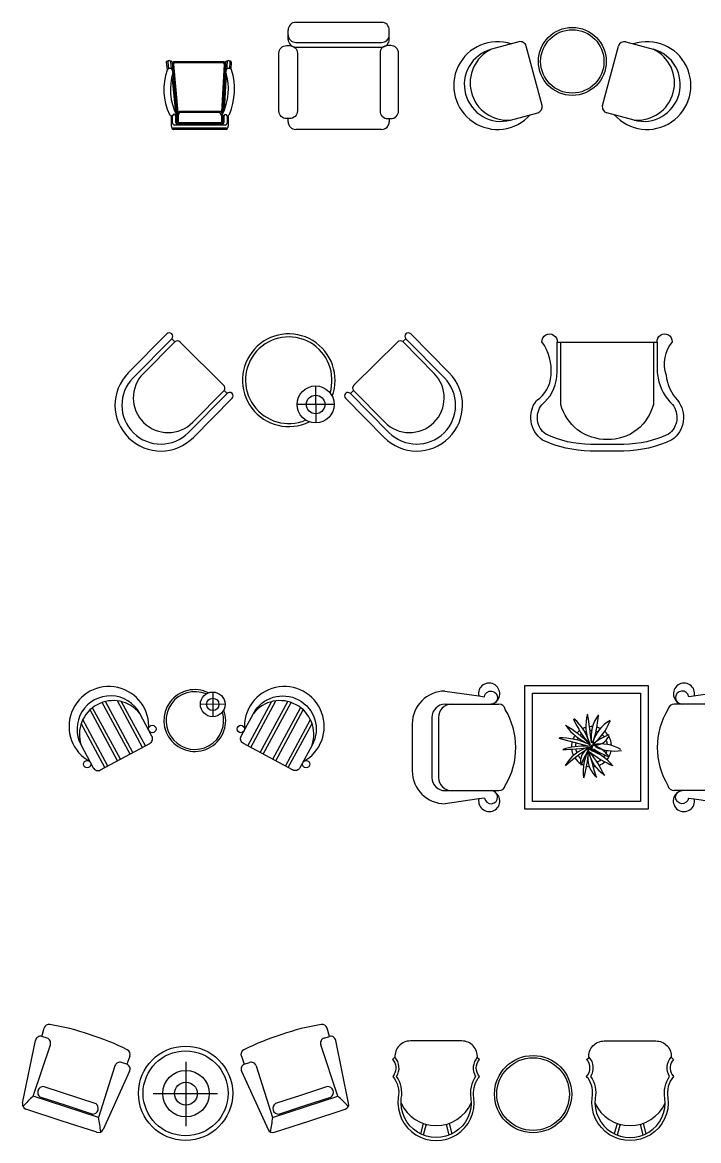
# Model space of a CAD drawing. Header units: metres. Extents: x 285.22 to 293.85, y 171.44 to 179.35.
# Drawn here: x 285.22 to 289.6, y 171.44 to 178.67 of the extents above; entities that cross this region are included whole.
import ezdxf

# ---------------------------------------------------------------- set-up
doc = ezdxf.new("R2010")
doc.units = ezdxf.units.M

msp = doc.modelspace()

# ---------------------------------------------------------------- linework, layer by layer
for p, q in [((286.9414, 178.565), (286.9414, 178.625)), ((288.4344, 178.5489), (288.2577, 178.5012)), ((288.5857, 178.1378), (288.4822, 178.5214)), ((288.9769, 178.1378), (289.0804, 178.5214)), ((289.1281, 178.5489), (289.3049, 178.5012)), ((286.1524, 178.4189), (286.1571, 178.3662)), ((286.1622, 178.4189), (286.1661, 178.3751)), ((286.1797, 178.4189), (286.1839, 178.3753)), ((286.1899, 178.4186), (286.195, 178.3613)), ((286.1955, 178.357), (286.2212, 178.0724)), ((286.1993, 178.4036), (286.2276, 178.0909)), ((286.5192, 178.4203), (286.2072, 178.4203)), ((286.5192, 178.4123), (286.2072, 178.4123)), ((286.5272, 178.4039), (286.51, 178.0915)), ((286.5352, 178.4034), (286.5184, 178.0985)), ((286.536, 178.4188), (286.5352, 178.4034)), ((286.5454, 178.4189), (286.5426, 178.3704)), ((286.5628, 178.4186), (286.5608, 178.377)), ((286.5734, 178.4189), (286.5706, 178.3727)), ((286.1884, 178.328), (286.2114, 178.0899)), ((286.541, 178.3436), (286.5268, 178.1019)), ((286.1854, 178.002), (286.1854, 178.07)), ((286.1932, 178.07), (286.1869, 178.07)), ((286.1934, 178.022), (286.1934, 178.07)), ((286.2134, 178.026), (286.2134, 178.07)), ((286.2211, 178.0718), (286.2211, 178.0272)), ((286.2291, 178.0718), (286.2291, 178.0272)), ((286.493, 178.0985), (286.2451, 178.0985)), ((286.49, 178.0905), (286.2451, 178.0905)), ((286.51, 178.0705), (286.51, 178.0272)), ((286.5184, 178.0985), (286.5169, 178.0797)), ((286.518, 178.0701), (286.518, 178.0272)), ((286.5253, 178.0701), (286.5186, 178.0701)), ((286.5254, 178.07), (286.5254, 178.026)), ((286.5454, 178.07), (286.5454, 178.022)), ((286.5534, 178.0717), (286.5534, 178.002)), ((288.3814, 178.0424), (288.5582, 178.0901)), ((289.1811, 178.0424), (289.0043, 178.0901)), ((286.5334, 178.01), (286.2054, 178.01)), ((286.5174, 178.018), (286.2214, 178.018)), ((286.2291, 178.0272), (286.51, 178.0272)), ((286.2291, 178.0192), (286.51, 178.0192)), ((286.9414, 178.032), (286.9414, 178.052)), ((287.5961, 178.052), (287.5961, 178.032)), ((286.5414, 177.99), (286.1974, 177.99)), ((286.5411, 177.982), (286.1974, 177.982)), ((287.5461, 177.982), (286.9914, 177.982)), ((286.1555, 176.6589), (285.9057, 176.4059)), ((286.1875, 176.6272), (285.9377, 176.3743)), ((286.1875, 176.6272), (286.207, 176.608)), ((287.7029, 176.6272), (287.6837, 176.6083)), ((287.7029, 176.6272), (287.9527, 176.3743)), ((287.7349, 176.6589), (287.9848, 176.4059)), ((286.2069, 176.6079), (286.0037, 176.4028)), ((286.5235, 176.327), (286.2417, 176.6053)), ((287.367, 176.327), (287.6487, 176.6053)), ((287.6837, 176.6083), (287.8867, 176.4028)), ((286.5461, 176.273), (286.2962, 176.0201)), ((286.5269, 176.292), (286.3239, 176.0865)), ((286.5461, 176.273), (286.5269, 176.292)), ((287.1185, 176.3215), (287.1199, 176.082)), ((287.3443, 176.273), (287.3636, 176.292)), ((287.3443, 176.273), (287.5942, 176.0201)), ((287.3636, 176.292), (287.5665, 176.0865)), ((286.5781, 176.2414), (286.3282, 175.9885)), ((287.2389, 176.2025), (286.9994, 176.201)), ((287.3123, 176.2414), (287.5622, 175.9885)), ((286.4535, 174.3402), (286.4526, 174.1805)), ((287.9569, 174.3464), (288.1753, 174.3154)), ((285.8551, 173.9049), (285.6749, 174.2388)), ((285.9174, 173.9385), (285.7372, 174.2724)), ((285.9361, 173.9486), (285.7581, 174.2785)), ((285.9984, 173.9822), (285.8363, 174.2828)), ((286.0171, 173.9923), (285.8632, 174.2777)), ((286.5329, 174.2599), (286.3732, 174.2608)), ((286.6801, 173.9923), (286.8341, 174.2777)), ((286.6988, 173.9822), (286.861, 174.2828)), ((286.7611, 173.9486), (286.9391, 174.2785)), ((286.7798, 173.9385), (286.96, 174.2724)), ((286.8421, 173.9049), (287.0223, 174.2388)), ((287.957, 174.2614), (288.3053, 174.2617)), ((289.7901, 174.2614), (289.4417, 174.2617)), ((285.7741, 173.8611), (285.6119, 174.1617)), ((285.8364, 173.8948), (285.6584, 174.2247)), ((286.8608, 173.8948), (287.0389, 174.2247)), ((286.9232, 173.8611), (287.0853, 174.1617)), ((287.8721, 174.1763), (287.8725, 173.7869)), ((285.7554, 173.8511), (285.6014, 174.1364)), ((286.9419, 173.8511), (287.0958, 174.1364)), ((287.7446, 174.1336), (287.7449, 173.8293)), ((288.8818, 173.9904), (288.6954, 174.0404)), ((288.9139, 173.9655), (288.9589, 173.9404)), ((287.9576, 173.702), (288.3059, 173.7024)), ((288.213, 173.6538), (288.176, 173.6484)), ((289.7895, 173.702), (289.4411, 173.7024)), ((289.534, 173.6538), (289.571, 173.6484)), ((288.176, 173.6484), (287.9576, 173.617)), ((289.571, 173.6484), (289.7894, 173.617)), ((285.346, 172.1113), (285.361, 172.164)), ((287.2081, 172.1113), (287.1932, 172.164)), ((285.221, 171.6791), (285.3046, 172.0854)), ((285.3804, 172.1001), (285.3461, 172.1113)), ((287.1738, 172.1001), (287.2081, 172.1113)), ((287.3331, 171.6791), (287.2495, 172.0854)), ((285.2907, 171.7248), (285.4019, 172.0573)), ((287.2635, 171.7248), (287.1523, 172.0573)), ((285.82, 171.9207), (285.7134, 171.5866)), ((285.897, 171.9313), (285.8626, 171.9426)), ((285.916, 171.9827), (285.897, 171.9313)), ((286.2795, 171.9455), (286.2795, 171.5297)), ((286.6382, 171.9827), (286.6572, 171.9313)), ((286.6572, 171.9313), (286.6915, 171.9426)), ((286.7342, 171.9207), (286.8408, 171.5866)), ((285.9151, 171.8859), (285.7426, 171.5086)), ((286.6391, 171.8859), (286.8115, 171.5086)), ((285.3587, 171.7868), (285.6951, 171.6768)), ((287.1955, 171.7868), (287.0273, 171.7318)), ((285.5018, 171.6549), (285.2907, 171.7248)), ((285.5046, 171.6635), (285.3363, 171.7184)), ((286.0681, 171.7408), (286.4849, 171.7408)), ((287.0273, 171.7318), (286.859, 171.6768)), ((287.0496, 171.6635), (287.2178, 171.7184)), ((287.0524, 171.6549), (287.2635, 171.7248)), ((285.4725, 171.5654), (285.2436, 171.6402)), ((285.7134, 171.5866), (285.5018, 171.6549)), ((285.6728, 171.6085), (285.5046, 171.6635)), ((286.8408, 171.5866), (287.0524, 171.6549)), ((286.8814, 171.6085), (287.0496, 171.6635)), ((287.0816, 171.5654), (287.3106, 171.6402)), ((285.7015, 171.4906), (285.4725, 171.5654)), ((286.8527, 171.4906), (287.0816, 171.5654)), ((287.8154, 171.5474), (287.7975, 171.4806)), ((287.8347, 171.5422), (287.816, 171.4724)), ((287.9641, 171.5422), (287.9828, 171.4724)), ((287.9834, 171.5474), (288.0013, 171.4806)), ((289.0712, 171.5474), (289.0533, 171.4806)), ((289.0905, 171.5422), (289.0718, 171.4724)), ((289.2199, 171.5422), (289.2386, 171.4724)), ((289.2392, 171.5474), (289.2571, 171.4806))]:
    msp.add_line(p, q)
for points in [[(287.5961, 178.625, 0.414214), (287.5461, 178.675), (286.9914, 178.675, 0.414214), (286.9414, 178.625)], [(286.9414, 178.565, 0.414214), (286.9914, 178.515), (287.5461, 178.515, 0.414214), (287.5961, 178.565), (287.5961, 178.625)], [(286.9414, 178.595, 0.414214), (286.9914, 178.545), (287.5461, 178.545, 0.414214), (287.5961, 178.595)], [(289.3299, 176.6054), (289.33, 176.4197, 0.019515), (289.3373, 176.3719, 0.167194), (289.4303, 176.2008, -0.416735), (289.4045, 176.0091, -0.105594), (289.1146, 175.9432), (288.8991, 175.9431, -0.105594), (288.6091, 176.0086, -0.416735), (288.5831, 176.2002, 0.203317), (288.6814, 176.3814), (288.6831, 176.4192), (288.683, 176.605)], [(289.3064, 176.6054), (289.3067, 176.2016, -0.149782), (289.2019, 176.0386, -0.334384), (288.8154, 176.0384, -0.165503), (288.7067, 176.2012), (288.7064, 176.605)], [(288.1753, 174.3154), (288.2123, 174.3101, -2.191003), (288.2545, 174.2617)], [(289.7902, 174.3464), (289.5347, 174.3101, 2.191003), (289.4926, 174.2617)], [(287.9995, 174.2614, 0.414214), (287.9146, 174.1763), (287.915, 173.787, 0.414214), (288.0001, 173.7021)], [(288.213, 173.6538, 2.191003), (288.2551, 173.7023, 2.191003)], [(289.534, 173.6538, -2.191003), (289.492, 173.7023, -2.191003)], [(287.6181, 171.852, -0.230676), (287.654, 171.7134, 1.130279), (288.1447, 171.7142, -0.205956), (288.1717, 171.8404, -0.042235), (288.1813, 171.8509, -0.388686), (288.181, 171.9627), (288.166, 171.9731, 0.440011), (288.0664, 172.0818), (287.7325, 172.0818, 0.430773), (287.6326, 171.9762), (287.6178, 171.9627, -0.337855), (287.6266, 171.8627)], [(289.4275, 171.8636, 0.02246), (289.4365, 171.852, 0.230676), (289.4006, 171.7134, -1.130341), (288.9099, 171.7142, 0.205956), (288.8829, 171.8404, 0.042235), (288.8733, 171.8509, 0.388686), (288.8736, 171.9627), (288.8886, 171.9731, -0.440011), (288.9883, 172.0818), (289.3222, 172.0818, -0.430773), (289.422, 171.9762), (289.4368, 171.9627, 0.337855), (289.4281, 171.8627)], [(288.1662, 171.9762, 0.337855), (288.1554, 171.852, 0.205956), (288.1251, 171.7103, -1.124625), (287.6738, 171.7103, 0.205956), (287.6434, 171.852, 0.337855), (287.6326, 171.9762, 0.337855)], [(288.8884, 171.9762, -0.337855), (288.8992, 171.852, -0.205956), (288.9296, 171.7103, 1.124625), (289.3809, 171.7103, -0.205956), (289.4112, 171.852, -0.337855), (289.422, 171.9762, -0.337855)], [(287.6271, 171.8636, -0.02246), (287.6181, 171.852, -0.02246)]]:
    msp.add_lwpolyline(points, format="xyb")
for points in [[(286.9314, 178.525), (286.9514, 178.525, -0.414214), (287.0014, 178.475), (287.0014, 178.102, -0.414214), (286.9514, 178.052), (286.9314, 178.052, -0.414214), (286.8814, 178.102), (286.8814, 178.475, -0.414214)], [(287.6061, 178.525), (287.5861, 178.525, 0.414214), (287.5361, 178.475), (287.5361, 178.102, 0.414214), (287.5861, 178.052), (287.6061, 178.052, 0.414214), (287.6561, 178.102), (287.6561, 178.475, 0.414214)], [(289.3299, 176.6054, -1.063474), (289.4278, 176.6075, 0.263984), (289.3884, 176.3913, 0.16326), (289.4629, 176.2286, -0.428242), (289.4265, 175.9721, -0.10714), (289.1149, 175.9004), (288.8989, 175.9002, -0.10714), (288.5872, 175.9715, -0.428242), (288.5504, 176.228, 0.237282), (288.6436, 176.3908, 0.177013), (288.585, 176.6069, -1.063474), (288.683, 176.605)], [(285.9805, 174.2019, 1), (285.6003, 173.9967), (285.6793, 173.8503, 0.414214), (285.7273, 173.8359), (286.0452, 174.0074, 0.414214), (286.0595, 174.0554)], [(286.7167, 174.2019, -1), (287.0969, 173.9967), (287.0179, 173.8503, -0.414214), (286.9699, 173.8359), (286.6521, 174.0074, -0.414214), (286.6377, 174.0554)]]:
    msp.add_lwpolyline(points, format="xyb", close=True)
for points in [[(288.4735, 173.5822), (288.4735, 174.3822), (289.2735, 174.3822), (289.2735, 173.5822)], [(288.5235, 173.6322), (288.5235, 174.3322), (289.2235, 174.3322), (289.2235, 173.6322)]]:
    msp.add_lwpolyline(points, close=True)
for centre, radius in [((288.7813, 178.422), 0.22), ((288.7813, 178.422), 0.205), ((287.1192, 176.2017), 0.1198), ((287.1192, 176.2017), 0.06), ((286.453, 174.2604), 0.0798), ((286.453, 174.2604), 0.04), ((286.0621, 174.1011), 0.024), ((286.6351, 174.1011), 0.024), ((285.6397, 173.8732), 0.024), ((287.0575, 173.8732), 0.024), ((286.2771, 171.7427), 0.305), ((286.2771, 171.7427), 0.275), ((288.5273, 171.7376), 0.25), ((288.5273, 171.7376), 0.235), ((286.2795, 171.7408), 0.1504), ((286.2795, 171.7408), 0.0737)]:
    msp.add_circle(centre, radius)
for centre, radius, start, end in [((288.2974, 178.266), 0.284, 71.8199, 318.26519), ((288.4446, 178.5113), 0.039, 15.09887, 105.09887), ((289.2652, 178.266), 0.284, 221.73481, 108.1801), ((289.118, 178.5113), 0.039, 74.90113, 164.90113), ((288.3196, 178.2718), 0.2376, 105.09887, 285.09887), ((288.361, 178.283), 0.2414, 115.33424, 274.8635), ((289.243, 178.2718), 0.2376, 254.90113, 74.90113), ((289.2016, 178.283), 0.2414, 265.1365, 64.66576), ((286.52, 178.2416), 0.3837, 161.05436, 204.96685), ((286.1573, 178.419), 0.00493, 0.00008, 179.99992), ((286.1752, 178.357), 0.0203, 344.10362, 152.86981), ((286.1709, 178.419), 0.00872, 0.00008, 179.99992), ((286.1847, 178.4189), 0.00509, 358.81772, 178.81757), ((286.2072, 178.4043), 0.016, 90, 183.2543), ((286.2072, 178.4043), 0.008, 90, 185.17488), ((286.5192, 178.4043), 0.016, 356.83946, 90), ((286.5192, 178.4043), 0.008, 356.83946, 90), ((286.5407, 178.4188), 0.0047, 1.70595, 179.0853), ((286.5578, 178.3567), 0.0205, 31.41127, 186.53196), ((286.5541, 178.4189), 0.0087, 358.31981, 179.7128), ((286.1793, 178.243), 0.415, 336.82048, 17.43441), ((286.568, 178.419), 0.00539, 359.07301, 169.28602), ((286.5537, 178.243), 0.375, 163.20537, 206.43341), ((286.1793, 178.243), 0.375, 333.53652, 17.31102), ((286.1869, 178.086), 0.016, 203.17952, 270), ((286.2031, 178.0695), 0.0103, 2.69861, 178.87922), ((286.2131, 178.0764), 0.00641, 273.04178, 300.58913), ((286.2143, 178.0743), 0.004, 300.58913, 26.43341), ((286.2451, 178.0745), 0.024, 90, 185.17488), ((286.2453, 178.0742), 0.0164, 90.55135, 188.46916), ((286.49, 178.0705), 0.02, 0, 90), ((286.493, 178.0745), 0.024, 10.8155, 90), ((286.5186, 178.0741), 0.004, 153.53652, 270), ((286.5354, 178.0694), 0.0101, 3.391, 178.23568), ((286.5461, 178.086), 0.016, 267.48972, 336.82048), ((288.548, 178.1277), 0.039, 285.09887, 15.09887), ((289.0145, 178.1277), 0.039, 164.90113, 254.90113), ((286.1974, 178.002), 0.012, 180.00073, 270.00036), ((286.2054, 178.022), 0.012, 180.00073, 270.00036), ((286.2214, 178.026), 0.008, 180.00073, 270.00036), ((286.2291, 178.0272), 0.008, 180, 270), ((286.51, 178.0272), 0.008, 270, 0), ((286.5174, 178.026), 0.008, 270.00036, 0), ((286.5334, 178.022), 0.012, 270.00036, 0), ((286.5414, 178.002), 0.012, 270.00036, 0), ((286.9914, 178.032), 0.05, 180, 270), ((287.5461, 178.032), 0.05, 270, 0), ((286.197, 177.99), 0.00802, 158.58888, 272.86251), ((286.5413, 177.99), 0.008, 268.15315, 18.92786), ((286.1715, 176.643), 0.0225, 315.35041, 135.35041), ((286.9452, 176.3586), 0.3, 339.72532, 296.19086), ((286.9452, 176.3586), 0.28, 342.79708, 292.99949), ((287.7189, 176.643), 0.0225, 44.64959, 224.64959), ((286.2228, 176.5861), 0.027, 45.35041, 125.75634), ((287.668, 176.5852), 0.0279, 55.79963, 133.8884), ((286.1169, 176.1972), 0.297, 135.35041, 315.35041), ((286.1638, 176.2447), 0.225, 135.35041, 315.35041), ((287.7735, 176.1972), 0.297, 224.64959, 44.64959), ((287.7266, 176.2447), 0.225, 224.64959, 44.64959), ((286.1169, 176.1972), 0.252, 135.35041, 315.35041), ((287.7735, 176.1972), 0.252, 224.64959, 44.64959), ((286.5036, 176.3074), 0.0279, 326.50046, 44.58922), ((286.5621, 176.2572), 0.0225, 315.35041, 135.35041), ((287.3283, 176.2572), 0.0225, 44.64959, 224.64959), ((287.3868, 176.3074), 0.0279, 135.41078, 213.49954), ((285.7806, 174.1177), 0.2582, 355.07146, 241.51674), ((286.9166, 174.1177), 0.2582, 298.48326, 184.92854), ((288.2426, 174.3293), 0.0687, 279.97351, 191.68637), ((289.5045, 174.3293), 0.0687, 348.31363, 260.02649), ((286.3371, 174.1558), 0.2, 63.80914, 20.27468), ((286.3371, 174.1558), 0.1867, 67.00051, 17.20292), ((287.9571, 174.1339), 0.2125, 90.06094, 180.06094), ((285.8089, 174.065), 0.2195, 38.58579, 198.11505), ((286.8883, 174.065), 0.2195, 341.88495, 141.41421), ((287.9571, 174.1764), 0.085, 90.06094, 180.06094), ((288.3053, 174.2192), 0.0425, 12.17606, 90.06094), ((289.4417, 174.2192), 0.0425, 89.93906, 167.82394), ((287.9378, 173.9817), 0.4776, 329.04822, 31.07367), ((289.3653, 174.4189), 0.6297, 203.91517, 221.34158), ((288.5952, 173.9329), 0.3059, 13.58081, 49.99923), ((289.1499, 174.1205), 0.281, 164.09084, 204.73099), ((286.2416, 173.7374), 2.6778, 5.8835, 9.89465), ((289.139, 174.0497), 0.2364, 142.93635, 188.77412), ((288.2378, 174.2433), 0.7146, 341.10822, 355.61629), ((289.8092, 173.9817), 0.4776, 148.92633, 210.95178), ((289.049, 174.3584), 0.3901, 217.19795, 245.66328), ((288.4323, 173.5687), 0.6327, 43.34256, 61.0902), ((288.906, 173.9863), 0.13, 126.84706, 136.76906), ((288.906, 173.9863), 0.13, 106.54735, 115.91141), ((288.906, 173.9863), 0.13, 87.32618, 95.93323), ((288.906, 173.9863), 0.104, 89.97554, 95.45598), ((288.7067, 174.2729), 0.3405, 307.03653, 339.36162), ((289.1444, 173.9496), 0.2387, 119.91983, 164.8757), ((288.906, 173.9863), 0.104, 67.42484, 73.85999), ((288.906, 173.9863), 0.13, 64.49863, 74.75905), ((288.6955, 173.5712), 0.4728, 65.95022, 89.75797), ((288.906, 173.9863), 0.13, 165.99068, 181.70025), ((288.906, 173.9863), 0.13, 145.82706, 157.84442), ((288.906, 173.9863), 0.104, 146.7936, 155.42165), ((288.906, 173.9863), 0.104, 127.90184, 135.4511), ((288.906, 173.9863), 0.104, 109.57518, 114.53571), ((289.1816, 173.6669), 0.4296, 112.56654, 128.54288), ((288.9311, 174.0917), 0.0939, 259.4664, 339.1589), ((288.906, 173.9863), 0.104, 38.05438, 48.18815), ((288.906, 173.9863), 0.13, 35.41636, 49.41501), ((288.906, 173.9863), 0.104, 8.12948, 24.1723), ((288.906, 173.9863), 0.13, 3.74943, 31.33234), ((288.8556, 173.516), 0.4732, 87.35274, 106.78826), ((288.7182, 175.0662), 1.0972, 270.04059, 279.25452), ((288.9595, 173.7368), 0.2578, 107.04726, 150.06943), ((289.3623, 173.178), 0.9273, 120.59379, 132.47684), ((288.906, 173.9863), 0.13, 186.94423, 205.63936), ((288.906, 173.9863), 0.104, 166.24244, 180.0937), ((288.906, 173.9863), 0.104, 187.7431, 202.3548), ((288.9278, 173.8919), 0.0939, 113.55428, 194.08132), ((289.4399, 173.6365), 0.6451, 148.42112, 159.21449), ((289.1414, 173.8271), 0.2903, 150.72759, 187.95362), ((288.0679, 174.0127), 0.8204, 343.89409, 355.8232), ((289.108, 173.9929), 0.2231, 189.86275, 238.38466), ((279.9098, 171.2269), 9.3836, 15.83193, 16.89997), ((288.4122, 173.5444), 0.6305, 23.85728, 40.38925), ((289.281, 174.4322), 0.6157, 231.64931, 247.42784), ((288.9073, 173.9655), 0.00576, 321.07794, 250.31252), ((288.7992, 173.6634), 0.3151, 39.46977, 70.31252), ((288.9697, 173.7708), 0.2335, 57.26001, 103.82364), ((288.8713, 173.8249), 0.1756, 35.24389, 74.49464), ((289.2406, 174.4764), 0.5982, 237.38631, 247.80608), ((289.0537, 174.2425), 0.2845, 243.98321, 279.43175), ((288.906, 173.9863), 0.104, 335.62044, 346.41431), ((288.906, 173.9863), 0.13, 319.57215, 347.77874), ((288.906, 173.9863), 0.13, 213.86256, 236.92511), ((288.906, 173.9863), 0.104, 213.15964, 227.42399), ((288.906, 173.9863), 0.13, 239.56374, 246.36503), ((288.906, 173.9863), 0.104, 237.63537, 243.02471), ((288.906, 173.9863), 0.104, 254.59601, 257.83212), ((289.0441, 173.9131), 0.1625, 177.29523, 229.99167), ((288.906, 173.9863), 0.104, 272.10885, 274.44264), ((288.906, 173.9863), 0.104, 289.49543, 306.16052), ((288.906, 173.9863), 0.13, 291.99371, 311.29192), ((288.906, 173.9863), 0.104, 319.06786, 328.08034), ((287.9574, 173.8295), 0.2125, 180.06094, 270.06094), ((288.906, 173.9863), 0.13, 255.72069, 263.60822), ((288.906, 173.9863), 0.13, 275.00149, 280.59945), ((287.9575, 173.787), 0.085, 180.06094, 270.06094), ((288.3058, 173.7449), 0.0425, 270.06094, 347.94583), ((289.4412, 173.7449), 0.0425, 192.05417, 269.93906), ((288.2433, 173.6347), 0.0687, 168.43552, 80.14838), ((289.5037, 173.6347), 0.0687, 99.85162, 11.56448), ((285.3935, 172.1548), 0.0338, 80.95823, 164.15254), ((285.1751, 170.7828), 1.423, 70.30953, 80.95823), ((287.379, 170.7828), 1.423, 99.04177, 109.69047), ((287.1607, 172.1548), 0.0338, 15.84746, 99.04177), ((285.3377, 172.0786), 0.0337, 75.6715, 168.3751), ((285.3699, 172.068), 0.0337, 341.50532, 71.90552), ((285.2505, 170.7582), 1.423, 62.85282, 73.50153), ((287.3037, 170.7582), 1.423, 106.49847, 117.14718), ((287.1843, 172.068), 0.0337, 108.09448, 198.49468), ((287.2165, 172.0786), 0.0337, 11.6249, 104.3285), ((285.8844, 171.9944), 0.0338, 339.65852, 62.85282), ((286.6698, 171.9944), 0.0338, 117.14718, 200.34148), ((285.8522, 171.9105), 0.0337, 71.90552, 162.30573), ((285.8844, 171.8999), 0.0337, 335.43595, 68.13955), ((286.6698, 171.8999), 0.0337, 111.86045, 204.56405), ((286.702, 171.9105), 0.0337, 17.69427, 108.09448), ((285.3567, 171.7496), 0.0372, 87.00206, 236.80899), ((287.1974, 171.7496), 0.0372, 303.19101, 92.99794), ((287.2103, 169.7172), 2.7777, 133.71812, 135.67022), ((285.3438, 169.7172), 2.7777, 44.32978, 46.28188), ((285.2541, 171.6723), 0.0337, 168.3751, 251.90552), ((285.6748, 171.6457), 0.0372, 267.00206, 56.80899), ((286.8794, 171.6457), 0.0372, 123.19101, 272.99794), ((287.3001, 171.6723), 0.0337, 288.09448, 11.6249), ((287.8994, 171.7837), 0.25, 204.68079, 335.31921), ((289.1552, 171.7837), 0.25, 204.68079, 335.31921), ((282.9787, 171.0999), 2.7777, 8.14083, 10.09294), ((289.5754, 171.0999), 2.7777, 169.90706, 171.85917), ((285.7119, 171.5227), 0.0338, 251.90552, 335.43595), ((286.8422, 171.5227), 0.0338, 204.56405, 288.09448)]:
    msp.add_arc(centre, radius, start, end)
for points in [[(288.8846, 173.986), (288.8884, 174.0034), (288.8941, 173.986), (288.8979, 174.0034)], [(288.8925, 173.9601), (288.8989, 174.0029), (288.9096, 173.9672), (288.9182, 173.9922)]]:
    msp.add_solid(points)

doc.saveas('drawing.dxf')
